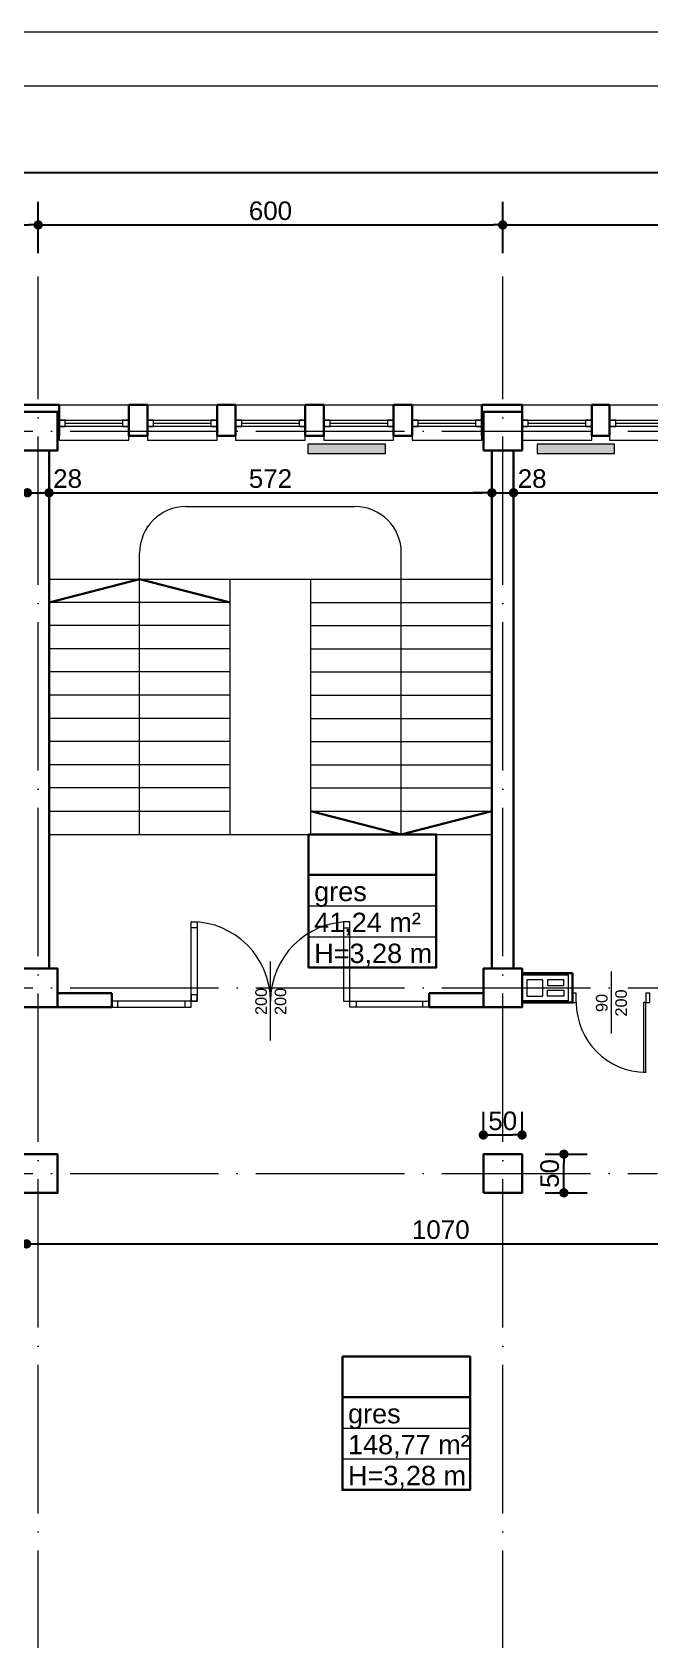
# Model space of a CAD drawing. Header units: millimetres. Extents: x 54 to 8480, y -22812 to 17434.
# Drawn here: x 4025 to 4823, y -2704 to -626 of the extents above; entities that cross this region are included whole.
import ezdxf

# ---------------------------------------------------------------- set-up
doc = ezdxf.new("R2010")
doc.units = ezdxf.units.MM
doc.linetypes.add('ACAD_ISO04W100', pattern=[30, 24, -3, 0, -3])
doc.layers.add('grzejniki', color=104, linetype='Continuous')
doc.layers.add('TABELKI PO UWAGACH', color=5, linetype='Continuous')
for name, color, linetype, lineweight in [('osie', 132, 'ACAD_ISO04W100', 0), ('PLATFORMA', 7, 'Continuous', 0), ('STOLARKA', 97, 'Continuous', 0), ('tabelki', 151, 'Continuous', 0), ('wymiary', 150, 'Continuous', 0)]:
    doc.layers.add(name, color=color, linetype=linetype, lineweight=lineweight)
doc.styles.get("Standard").update_dxf_attribs({"font": 'arial.ttf'})
doc.dimstyles.new('ISO-25', dxfattribs={"dimtxt": 24, "dimasz": 12, "dimexe": 30, "dimexo": 30, "dimgap": 6, "dimtad": 1, "dimdec": 0, "dimtxsty": 'Standard', "dimblk": 'DOT', "dimcen": 2.5, "dimadec": 0, "dimazin": 0, "dimtfac": 1, "dimtdec": 0, "dimtmove": 0, "dimatfit": 3, "dimldrblk": 'DOT', "dimfxl": 1, "dimarcsym": 0})

# ---------------------------------------------------------------- blocks, each defined once
blk = doc.blocks.new('A$C13771EA7')
at = {"color": 132, "linetype": 'ACAD_ISO04W100', "lineweight": 0, "ltscale": 8}
for p, q in [((2431, -2874), (2431, 166)), ((3031, -2874), (3031, 166)), ((-169, -34), (4311, -34)), ((-169, -754), (4311, -754)), ((-169, -994), (3231, -994))]:
    blk.add_line(p, q, dxfattribs=at)
blk = doc.blocks.new('A$C4DC22848')
at = {"layer": 'STOLARKA', "lineweight": 0}
for p, q in [((0, 0), (90, 0)), ((0, -40), (0, -46)), ((8, -24), (82, -24)), ((90, -46), (90, -40)), ((0, -46), (90, -46))]:
    blk.add_line(p, q, dxfattribs=at)
for points in [[(0, -20), (90, -20), (90, -28), (0, -28)], [(0, -28), (8, -28), (8, -20), (0, -20)], [(82, -28), (90, -28), (90, -20), (82, -20)]]:
    blk.add_lwpolyline(points, close=True, dxfattribs=at)
blk = doc.blocks.new('A$C540E3C36')
at = {"layer": 'STOLARKA', "lineweight": 0}
blk.add_line((275, -93.2), (275, 9.2), dxfattribs=at)
for points in [[(172.5, -42), (172.5, 60.5), (180.5, 60.5), (180.5, -42)], [(377.5, -42), (377.5, 60.5), (369.5, 60.5), (369.5, -42)], [(172.5, -42), (180.5, -42), (180.5, -34), (172.5, -34)], [(70, -50), (172.5, -50), (172.5, -42), (70, -42)], [(164.5, -50), (172.5, -50), (172.5, -42), (164.5, -42)], [(480, -50), (377.5, -50), (377.5, -42), (480, -42)], [(385.5, -50), (377.5, -50), (377.5, -42), (385.5, -42)]]:
    blk.add_lwpolyline(points, close=True, dxfattribs=at)
at = {"layer": 'STOLARKA', "color": 7, "lineweight": 0}
for points in [[(172.5, 60.5), (180.5, 60.5), (180.5, 52.5), (172.5, 52.5)], [(377.5, 60.5), (369.5, 60.5), (369.5, 52.5), (377.5, 52.5)], [(70, -50), (78, -50), (78, -42), (70, -42)], [(480, -50), (472, -50), (472, -42), (480, -42)]]:
    blk.add_lwpolyline(points, close=True, dxfattribs=at)
at = {"layer": 'STOLARKA', "lineweight": 0}
for centre, start, end in [((172.5, -42), 0, 90), ((377.5, -42), 90, 180)]:
    blk.add_arc(centre, 102.5, start, end, dxfattribs=at)
at = {"layer": 'STOLARKA', "lineweight": 0, "insert": (255.4, -79.7), "char_height": 15, "width": 74.399, "attachment_point": 1, "rotation": 90}
blk.add_mtext('\\pxqc;200\\P200', dxfattribs=at)
blk = doc.blocks.new('A$C1D836454')
at = {"color": 82, "lineweight": 0}
for points in [[(0, -16.5), (60, -16.5), (60, 16.5), (0, 16.5)], [(6, -10.5), (27, -10.5), (27, 10.5), (6, 10.5)], [(33, 3), (54, 3), (54, 10.5), (33, 10.5)], [(33, -3), (54, -3), (54, -10.5), (33, -10.5)]]:
    blk.add_lwpolyline(points, close=True, dxfattribs=at)
blk = doc.blocks.new('_Dot')
at = {"color": 0, "linetype": 'ByBlock', "lineweight": -2}
blk.add_line((-0.5, 0), (-1, 0), dxfattribs=at)
at = {"color": 0, "linetype": 'ByBlock', "lineweight": 0, "const_width": 0.5}
blk.add_lwpolyline([(-0.25, 0, 1), (0.25, 0, 1)], format="xyb", close=True, dxfattribs=at)
blk = doc.blocks.new('*D146')
at = {"layer": 'Defpoints', "color": 0, "linetype": 'Continuous', "lineweight": 0}
for p in [(4032.6, -874.8), (3432.6, -941.3), (4032.6, -941.3)]:
    blk.add_point(p, dxfattribs=at)
at = {"layer": 'wymiary', "color": 0, "linetype": 'Continuous', "lineweight": -2}
for p, q in [((3432.6, -911.3), (3432.6, -844.8)), ((4032.6, -911.3), (4032.6, -844.8)), ((3444.6, -874.8), (4020.6, -874.8))]:
    blk.add_line(p, q, dxfattribs=at)
at = {"layer": 'wymiary', "color": 0, "linetype": 'Continuous', "lineweight": -2, "xscale": 12, "yscale": 12, "zscale": 12, "rotation": 180}
blk.add_blockref('_Dot', (3432.6, -874.8), dxfattribs=at)
at = {"layer": 'wymiary', "color": 0, "linetype": 'Continuous', "lineweight": -2, "xscale": 12, "yscale": 12, "zscale": 12}
blk.add_blockref('_Dot', (4032.6, -874.8), dxfattribs=at)
at = {"layer": 'wymiary', "color": 0, "linetype": 'Continuous', "lineweight": 0, "insert": (3732.6, -856.6), "char_height": 24, "attachment_point": 5}
blk.add_mtext('600', dxfattribs=at)
blk = doc.blocks.new('*D147')
at = {"layer": 'Defpoints', "color": 0, "linetype": 'Continuous', "lineweight": 0}
for p in [(4632.6, -874.8), (4032.6, -941.3), (4632.6, -941.3)]:
    blk.add_point(p, dxfattribs=at)
at = {"layer": 'wymiary', "color": 0, "linetype": 'Continuous', "lineweight": -2}
for p, q in [((4032.6, -911.3), (4032.6, -844.8)), ((4632.6, -911.3), (4632.6, -844.8)), ((4044.6, -874.8), (4620.6, -874.8))]:
    blk.add_line(p, q, dxfattribs=at)
at = {"layer": 'wymiary', "color": 0, "linetype": 'Continuous', "lineweight": -2, "xscale": 12, "yscale": 12, "zscale": 12, "rotation": 180}
blk.add_blockref('_Dot', (4032.6, -874.8), dxfattribs=at)
at = {"layer": 'wymiary', "color": 0, "linetype": 'Continuous', "lineweight": -2, "xscale": 12, "yscale": 12, "zscale": 12}
blk.add_blockref('_Dot', (4632.6, -874.8), dxfattribs=at)
at = {"layer": 'wymiary', "color": 0, "linetype": 'Continuous', "lineweight": 0, "insert": (4332.6, -856.6), "char_height": 24, "attachment_point": 5}
blk.add_mtext('600', dxfattribs=at)
blk = doc.blocks.new('*D148')
at = {"layer": 'Defpoints', "color": 0, "linetype": 'Continuous', "lineweight": 0}
for p in [(5112.6, -874.8), (4632.6, -941.3), (5112.6, -941.3)]:
    blk.add_point(p, dxfattribs=at)
at = {"layer": 'wymiary', "color": 0, "linetype": 'Continuous', "lineweight": -2}
for p, q in [((4632.6, -911.3), (4632.6, -844.8)), ((5112.6, -911.3), (5112.6, -844.8)), ((4644.6, -874.8), (5100.6, -874.8))]:
    blk.add_line(p, q, dxfattribs=at)
at = {"layer": 'wymiary', "color": 0, "linetype": 'Continuous', "lineweight": -2, "xscale": 12, "yscale": 12, "zscale": 12, "rotation": 180}
blk.add_blockref('_Dot', (4632.6, -874.8), dxfattribs=at)
at = {"layer": 'wymiary', "color": 0, "linetype": 'Continuous', "lineweight": -2, "xscale": 12, "yscale": 12, "zscale": 12}
blk.add_blockref('_Dot', (5112.6, -874.8), dxfattribs=at)
at = {"layer": 'wymiary', "color": 0, "linetype": 'Continuous', "lineweight": 0, "insert": (4872.6, -856.6), "char_height": 24, "attachment_point": 5}
blk.add_mtext('480', dxfattribs=at)
blk = doc.blocks.new('*D141')
at = {"layer": 'Defpoints', "color": 0, "linetype": 'Continuous', "lineweight": 0}
for p in [(5743.6, -807.2), (1601.6, -1107.3), (5743.6, -1107.3)]:
    blk.add_point(p, dxfattribs=at)
at = {"layer": 'wymiary', "color": 0, "linetype": 'Continuous', "lineweight": -2}
for p, q in [((1601.6, -1077.3), (1601.6, -777.2)), ((5743.6, -1077.3), (5743.6, -777.2)), ((1613.6, -807.2), (5731.6, -807.2))]:
    blk.add_line(p, q, dxfattribs=at)
at = {"layer": 'wymiary', "color": 0, "linetype": 'Continuous', "lineweight": -2, "xscale": 12, "yscale": 12, "zscale": 12, "rotation": 180}
blk.add_blockref('_Dot', (1601.6, -807.2), dxfattribs=at)
at = {"layer": 'wymiary', "color": 0, "linetype": 'Continuous', "lineweight": -2, "xscale": 12, "yscale": 12, "zscale": 12}
blk.add_blockref('_Dot', (5743.6, -807.2), dxfattribs=at)
at = {"layer": 'wymiary', "color": 0, "linetype": 'Continuous', "lineweight": 0, "insert": (3672.6, -789.1), "char_height": 24, "attachment_point": 5}
blk.add_mtext('4142', dxfattribs=at)
blk = doc.blocks.new('*D382')
at = {"layer": 'Defpoints', "color": 0, "linetype": 'Continuous', "lineweight": 0}
for p in [(4018.6, -1221.1), (4046.6, -1221.1), (4046.6, -1221.1)]:
    blk.add_point(p, dxfattribs=at)
at = {"layer": 'wymiary', "color": 0, "linetype": 'Continuous', "lineweight": -2}
for p, q in [((4006.6, -1221.1), (3994.6, -1221.1)), ((4018.6, -1221.1), (4046.6, -1221.1)), ((4058.6, -1221.1), (4070.6, -1221.1))]:
    blk.add_line(p, q, dxfattribs=at)
at = {"layer": 'wymiary', "color": 0, "linetype": 'Continuous', "lineweight": -2, "xscale": 12, "yscale": 12, "zscale": 12}
blk.add_blockref('_Dot', (4018.6, -1221.1), dxfattribs=at)
at = {"layer": 'wymiary', "color": 0, "linetype": 'Continuous', "lineweight": -2, "xscale": 12, "yscale": 12, "zscale": 12, "rotation": 180}
blk.add_blockref('_Dot', (4046.6, -1221.1), dxfattribs=at)
at = {"layer": 'wymiary', "color": 0, "linetype": 'Continuous', "lineweight": 0, "insert": (4070.6, -1202.9), "char_height": 24, "attachment_point": 5}
blk.add_mtext('28', dxfattribs=at)
blk = doc.blocks.new('*D383')
at = {"layer": 'Defpoints', "color": 0, "linetype": 'Continuous', "lineweight": 0}
for p in [(4046.6, -1221.1), (4618.6, -1221.1), (4618.6, -1221.1)]:
    blk.add_point(p, dxfattribs=at)
at = {"layer": 'wymiary', "color": 0, "linetype": 'Continuous', "lineweight": -2}
blk.add_line((4058.6, -1221.1), (4606.6, -1221.1), dxfattribs=at)
at = {"layer": 'wymiary', "color": 0, "linetype": 'Continuous', "lineweight": -2, "xscale": 12, "yscale": 12, "zscale": 12, "rotation": 180}
blk.add_blockref('_Dot', (4046.6, -1221.1), dxfattribs=at)
at = {"layer": 'wymiary', "color": 0, "linetype": 'Continuous', "lineweight": -2, "xscale": 12, "yscale": 12, "zscale": 12}
blk.add_blockref('_Dot', (4618.6, -1221.1), dxfattribs=at)
at = {"layer": 'wymiary', "color": 0, "linetype": 'Continuous', "lineweight": 0, "insert": (4332.6, -1202.9), "char_height": 24, "attachment_point": 5}
blk.add_mtext('572', dxfattribs=at)
blk = doc.blocks.new('*D384')
at = {"layer": 'Defpoints', "color": 0, "linetype": 'Continuous', "lineweight": 0}
for p in [(4618.6, -1221.1), (4646.6, -1221.1), (4646.6, -1221.1)]:
    blk.add_point(p, dxfattribs=at)
at = {"layer": 'wymiary', "color": 0, "linetype": 'Continuous', "lineweight": -2}
for p, q in [((4606.6, -1221.1), (4594.6, -1221.1)), ((4618.6, -1221.1), (4646.6, -1221.1)), ((4658.6, -1221.1), (4670.6, -1221.1))]:
    blk.add_line(p, q, dxfattribs=at)
at = {"layer": 'wymiary', "color": 0, "linetype": 'Continuous', "lineweight": -2, "xscale": 12, "yscale": 12, "zscale": 12}
blk.add_blockref('_Dot', (4618.6, -1221.1), dxfattribs=at)
at = {"layer": 'wymiary', "color": 0, "linetype": 'Continuous', "lineweight": -2, "xscale": 12, "yscale": 12, "zscale": 12, "rotation": 180}
blk.add_blockref('_Dot', (4646.6, -1221.1), dxfattribs=at)
at = {"layer": 'wymiary', "color": 0, "linetype": 'Continuous', "lineweight": 0, "insert": (4670.6, -1202.9), "char_height": 24, "attachment_point": 5}
blk.add_mtext('28', dxfattribs=at)
blk = doc.blocks.new('*D385')
at = {"layer": 'Defpoints', "color": 0, "linetype": 'Continuous', "lineweight": 0}
for p in [(4646.6, -1221.1), (5703.6, -1221.1), (5703.6, -1221.1)]:
    blk.add_point(p, dxfattribs=at)
at = {"layer": 'wymiary', "color": 0, "linetype": 'Continuous', "lineweight": -2}
blk.add_line((4658.6, -1221.1), (5691.6, -1221.1), dxfattribs=at)
at = {"layer": 'wymiary', "color": 0, "linetype": 'Continuous', "lineweight": -2, "xscale": 12, "yscale": 12, "zscale": 12, "rotation": 180}
blk.add_blockref('_Dot', (4646.6, -1221.1), dxfattribs=at)
at = {"layer": 'wymiary', "color": 0, "linetype": 'Continuous', "lineweight": -2, "xscale": 12, "yscale": 12, "zscale": 12}
blk.add_blockref('_Dot', (5703.6, -1221.1), dxfattribs=at)
at = {"layer": 'wymiary', "color": 0, "linetype": 'Continuous', "lineweight": 0, "insert": (5175.1, -1202.9), "char_height": 24, "attachment_point": 5}
blk.add_mtext('1057', dxfattribs=at)
blk = doc.blocks.new('*D630')
at = {"layer": 'Defpoints', "color": 0, "linetype": 'Continuous', "lineweight": 0}
for p in [(4017.6, -2192.3), (5087.6, -2192.3), (5087.6, -2192.3)]:
    blk.add_point(p, dxfattribs=at)
at = {"layer": 'wymiary', "color": 0, "linetype": 'Continuous', "lineweight": -2}
blk.add_line((4029.6, -2192.3), (5075.6, -2192.3), dxfattribs=at)
at = {"layer": 'wymiary', "color": 0, "linetype": 'Continuous', "lineweight": -2, "xscale": 12, "yscale": 12, "zscale": 12, "rotation": 180}
blk.add_blockref('_Dot', (4017.6, -2192.3), dxfattribs=at)
at = {"layer": 'wymiary', "color": 0, "linetype": 'Continuous', "lineweight": -2, "xscale": 12, "yscale": 12, "zscale": 12}
blk.add_blockref('_Dot', (5087.6, -2192.3), dxfattribs=at)
at = {"layer": 'wymiary', "color": 0, "linetype": 'Continuous', "lineweight": 0, "insert": (4552.6, -2174), "char_height": 24, "attachment_point": 5}
blk.add_mtext('1070', dxfattribs=at)
blk = doc.blocks.new('A$C508466D2')
at = {"layer": 'grzejniki', "linetype": 'Continuous', "lineweight": 0}
blk.add_hatch(color=256, dxfattribs=at).paths.add_polyline_path([(-50, -12), (50, -12), (50, 0), (-50, 0)])
blk.add_lwpolyline([(-50, -12), (50, -12), (50, 0), (-50, 0)], close=True, dxfattribs=at)
blk = doc.blocks.new('*D800')
at = {"layer": 'Defpoints', "color": 0, "linetype": 'Continuous', "lineweight": 0}
for p in [(4657.6, -2051.5), (4607.6, -2076.3), (4657.6, -2076.3)]:
    blk.add_point(p, dxfattribs=at)
at = {"layer": 'wymiary', "color": 0, "linetype": 'Continuous', "lineweight": -2}
for p, q in [((4607.6, -2046.3), (4607.6, -2021.5)), ((4657.6, -2046.3), (4657.6, -2021.5)), ((4619.6, -2051.5), (4645.6, -2051.5))]:
    blk.add_line(p, q, dxfattribs=at)
at = {"layer": 'wymiary', "color": 0, "linetype": 'Continuous', "lineweight": -2, "xscale": 12, "yscale": 12, "zscale": 12, "rotation": 180}
blk.add_blockref('_Dot', (4607.6, -2051.5), dxfattribs=at)
at = {"layer": 'wymiary', "color": 0, "linetype": 'Continuous', "lineweight": -2, "xscale": 12, "yscale": 12, "zscale": 12}
blk.add_blockref('_Dot', (4657.6, -2051.5), dxfattribs=at)
at = {"layer": 'wymiary', "color": 0, "linetype": 'Continuous', "lineweight": 0, "insert": (4632.6, -2033.3), "char_height": 24, "attachment_point": 5}
blk.add_mtext('50', dxfattribs=at)
blk = doc.blocks.new('*D801')
at = {"layer": 'Defpoints', "color": 0, "linetype": 'Continuous', "lineweight": 0}
for p in [(4657.6, -2076.3), (4711.6, -2076.3), (4657.6, -2126.3)]:
    blk.add_point(p, dxfattribs=at)
at = {"layer": 'wymiary', "color": 0, "linetype": 'Continuous', "lineweight": -2}
for p, q in [((4687.6, -2076.3), (4741.6, -2076.3)), ((4711.6, -2114.3), (4711.6, -2088.3)), ((4687.6, -2126.3), (4741.6, -2126.3))]:
    blk.add_line(p, q, dxfattribs=at)
at = {"layer": 'wymiary', "color": 0, "linetype": 'Continuous', "lineweight": -2, "xscale": 12, "yscale": 12, "zscale": 12}
for p, rotation in [((4711.6, -2076.3), 90), ((4711.6, -2126.3), 270)]:
    blk.add_blockref('_Dot', p, dxfattribs=dict(at, rotation=rotation))
at = {"layer": 'wymiary', "color": 0, "linetype": 'Continuous', "lineweight": 0, "insert": (4693.3, -2101.3), "char_height": 24, "attachment_point": 5, "rotation": 90}
blk.add_mtext('50', dxfattribs=at)

msp = doc.modelspace()

# ---------------------------------------------------------------- linework, layer by layer
at = {"lineweight": 30}
for p, q in [((4005.6, -1107.3), (4059.6, -1107.3)), ((4059.6, -1147.3), (4059.6, -1107.3)), ((4149.6, -1147.3), (4149.6, -1107.3)), ((4149.6, -1107.3), (4173.6, -1107.3)), ((4173.6, -1147.3), (4173.6, -1107.3)), ((4263.6, -1107.3), (4287.6, -1107.3)), ((4263.6, -1147.3), (4263.6, -1107.3)), ((4287.6, -1147.3), (4287.6, -1107.3)), ((4377.6, -1107.3), (4401.6, -1107.3)), ((4377.6, -1147.3), (4377.6, -1107.3)), ((4401.6, -1147.3), (4401.6, -1107.3)), ((4491.6, -1107.3), (4515.6, -1107.3)), ((4491.6, -1147.3), (4491.6, -1107.3)), ((4515.6, -1147.3), (4515.6, -1107.3)), ((4605.6, -1147.3), (4605.6, -1107.3)), ((4657.6, -1107.3), (4605.6, -1107.3)), ((4657.6, -1147.3), (4657.6, -1107.3)), ((4747.6, -1147.3), (4747.6, -1107.3)), ((4747.6, -1107.3), (4770.6, -1107.3)), ((4770.6, -1147.3), (4770.6, -1107.3)), ((4059.6, -1147.3), (4057.6, -1147.3)), ((4149.6, -1147.3), (4173.6, -1147.3)), ((4263.6, -1147.3), (4287.6, -1147.3)), ((4377.6, -1147.3), (4401.6, -1147.3)), ((4491.6, -1147.3), (4515.6, -1147.3)), ((4605.6, -1147.3), (4607.6, -1147.3)), ((4747.6, -1147.3), (4770.6, -1147.3)), ((4046.6, -1836.3), (4046.6, -1166.3)), ((4618.6, -1166.3), (4618.6, -1836.3)), ((4646.6, -1166.3), (4646.6, -1836.3)), ((4163.6, -1332.8), (4046.6, -1362.8)), ((4163.6, -1332.8), (4280.6, -1362.8)), ((4501.6, -1662.8), (4384.6, -1632.8)), ((4501.6, -1662.8), (4618.6, -1632.8)), ((4722.6, -1842.3), (4657.6, -1842.3)), ((4722.6, -1880.3), (4722.6, -1842.3)), ((4127.6, -1868.3), (4057.6, -1868.3)), ((4127.6, -1886.3), (4127.6, -1868.3)), ((4537.6, -1886.3), (4537.6, -1868.3)), ((4537.6, -1868.3), (4607.6, -1868.3)), ((4057.6, -1886.3), (4127.6, -1886.3)), ((4607.6, -1886.3), (4537.6, -1886.3)), ((4722.6, -1880.3), (4657.6, -1880.3))]:
    msp.add_line(p, q, dxfattribs=at)
at = {"lineweight": 0}
for p, q in [((4223.6, -1238.8), (4441.6, -1238.8)), ((4163.6, -1662.8), (4163.6, -1298.8)), ((4501.6, -1662.8), (4501.6, -1298.8)), ((4046.6, -1332.8), (4618.6, -1332.8)), ((4280.6, -1662.8), (4280.6, -1333.4)), ((4384.6, -1662.8), (4384.6, -1333.4)), ((4280.6, -1362.8), (4046.6, -1362.8)), ((4384.6, -1362.8), (4618.6, -1362.8)), ((4280.6, -1392.8), (4046.6, -1392.8)), ((4384.6, -1392.8), (4618.6, -1392.8)), ((4280.6, -1422.8), (4046.6, -1422.8)), ((4384.6, -1422.8), (4618.6, -1422.8)), ((4280.6, -1452.8), (4046.6, -1452.8)), ((4384.6, -1452.8), (4618.6, -1452.8)), ((4280.6, -1482.8), (4046.6, -1482.8)), ((4384.6, -1482.8), (4618.6, -1482.8)), ((4280.6, -1512.8), (4046.6, -1512.8)), ((4384.6, -1512.8), (4618.6, -1512.8)), ((4280.6, -1542.8), (4046.6, -1542.8)), ((4384.6, -1542.8), (4618.6, -1542.8)), ((4280.6, -1572.8), (4046.6, -1572.8)), ((4384.6, -1572.8), (4618.6, -1572.8)), ((4280.6, -1602.8), (4046.6, -1602.8)), ((4384.6, -1602.8), (4618.6, -1602.8)), ((4046.6, -1632.8), (4280.6, -1632.8)), ((4384.6, -1632.8), (4618.6, -1632.8)), ((4046.6, -1662.8), (4618.6, -1662.8))]:
    msp.add_line(p, q, dxfattribs=at)
at = {"lineweight": 30}
for points in [[(4007.6, -1166.3), (4057.6, -1166.3), (4057.6, -1116.3), (4007.6, -1116.3)], [(4607.6, -1166.3), (4657.6, -1166.3), (4657.6, -1116.3), (4607.6, -1116.3)], [(4007.6, -1886.3), (4057.6, -1886.3), (4057.6, -1836.3), (4007.6, -1836.3)], [(4607.6, -1886.3), (4657.6, -1886.3), (4657.6, -1836.3), (4607.6, -1836.3)], [(4007.6, -2126.3), (4057.6, -2126.3), (4057.6, -2076.3), (4007.6, -2076.3)], [(4607.6, -2126.3), (4657.6, -2126.3), (4657.6, -2076.3), (4607.6, -2076.3)]]:
    msp.add_lwpolyline(points, close=True, dxfattribs=at)
at = {"lineweight": 0}
for centre, start, end in [((4223.6, -1298.8), 90, 180), ((4441.6, -1298.8), 0, 90)]:
    msp.add_arc(centre, 60, start, end, dxfattribs=at)
at = {"layer": 'PLATFORMA', "color": 7, "lineweight": 0}
for points in [[(917.8, -4360.5), (7011.6, -4360.5), (7011.6, -625.5), (917.8, -625.5)], [(1301.6, -4290.5), (6941.6, -4290.5), (6941.6, -695.5), (1301.6, -695.5)]]:
    msp.add_lwpolyline(points, close=True, dxfattribs=at)
at = {"layer": 'STOLARKA', "lineweight": 0}
msp.add_line((4772.6, -1840.3), (4772.6, -1920.3), dxfattribs=at)
for points in [[(4727.6, -1868.3), (4722.6, -1868.3), (4722.6, -1880.3), (4727.6, -1880.3)], [(4822.6, -1868.3), (4817.6, -1868.3), (4817.6, -1880.3), (4822.6, -1880.3)], [(4817.6, -1880.3), (4814.6, -1880.3), (4814.6, -1970.3), (4817.6, -1970.3)]]:
    msp.add_lwpolyline(points, close=True, dxfattribs=at)
msp.add_arc((4817.6, -1880.3), 90, 180, 270, dxfattribs=at)
at = {"layer": 'TABELKI PO UWAGACH', "color": 30, "linetype": 'Continuous', "lineweight": 30}
for p, q in [((4381.9, -1715.1), (4546.8, -1715.1)), ((4425.6, -2390.4), (4590.5, -2390.4))]:
    msp.add_line(p, q, dxfattribs=at)
at = {"layer": 'TABELKI PO UWAGACH', "color": 30, "linetype": 'Continuous', "lineweight": 0}
for p, q in [((4381.9, -1755.1), (4546.8, -1755.1)), ((4381.9, -1795.1), (4546.8, -1795.1)), ((4425.6, -2430.4), (4590.5, -2430.4)), ((4425.6, -2470.4), (4590.5, -2470.4))]:
    msp.add_line(p, q, dxfattribs=at)
at = {"layer": 'TABELKI PO UWAGACH', "color": 30, "linetype": 'Continuous', "lineweight": 30}
for points in [[(4381.9, -1662.8), (4546.8, -1662.8), (4546.8, -1835.1), (4381.9, -1835.1)], [(4425.6, -2338), (4590.5, -2338), (4590.5, -2510.4), (4425.6, -2510.4)]]:
    msp.add_lwpolyline(points, close=True, dxfattribs=at)

# ---------------------------------------------------------------- block references
at = {"color": 7, "lineweight": 30}
for name, p in [('A$C540E3C36', (4057.6, -1836.3)), ('A$C1D836454', (4657.6, -1861.3))]:
    msp.add_blockref(name, p, dxfattribs=at)
at = {"layer": 'grzejniki', "linetype": 'Continuous', "lineweight": 0}
for p in [(4431, -1158.3), (4727.1, -1158.3)]:
    msp.add_blockref('A$C508466D2', p, dxfattribs=at)
at = {"layer": 'osie', "lineweight": 30}
msp.add_blockref('A$C13771EA7', (1601.6, -1107.3), dxfattribs=at)
at = {"layer": 'STOLARKA', "lineweight": 30}
for p in [(4059.6, -1107.3), (4173.6, -1107.3), (4287.6, -1107.3), (4401.6, -1107.3), (4515.6, -1107.3), (4657.6, -1107.3), (4770.6, -1107.3)]:
    msp.add_blockref('A$C4DC22848', p, dxfattribs=at)

# ---------------------------------------------------------------- texts
at = {"layer": 'STOLARKA', "lineweight": 0, "insert": (4753, -1918), "char_height": 15, "width": 74.399, "attachment_point": 1, "rotation": 90}
msp.add_mtext('\\pxqc;90\\P200', dxfattribs=at)
at = {"layer": 'tabelki', "color": 5, "linetype": 'Continuous', "lineweight": 0, "char_height": 25, "attachment_point": 1}
for s, insert, width in [('\\pxql;gres', (4389.1, -1724.1), 194.396), ('\\pxql;41,24 m²', (4389.1, -1764.1), 160.906), ('\\pxql;H=3,28 m', (4389.1, -1804.1), 182.523), ('\\pxql;gres', (4432.8, -2399.3), 194.396), ('\\pxql;148,77 m²', (4432.8, -2439.3), 160.906), ('\\pxql;H=3,28 m', (4432.8, -2479.3), 182.523)]:
    msp.add_mtext(s, dxfattribs=dict(at, insert=insert, width=width))

# ---------------------------------------------------------------- dimensions: what is measured, and where the dimension line sits
at = {"layer": 'wymiary', "linetype": 'Continuous', "lineweight": 0}
for base, p1, p2, picture, middle in [((5743.6, -807.2), (1601.6, -1107.3), (5743.6, -1107.3), '*D141', (3672.6, -789.1)), ((4657.6, -2051.5), (4607.6, -2076.3), (4657.6, -2076.3), '*D800', (4632.6, -2033.3)), ((5087.6, -2192.3), (4017.6, -2192.3), (5087.6, -2192.3), '*D630', (4552.6, -2174))]:
    dim = msp.add_linear_dim(base=base, p1=p1, p2=p2, dimstyle='ISO-25', dxfattribs=at)
    dim.commit()
    dim.dimension.update_dxf_attribs({"geometry": picture, "text_midpoint": middle})
for base, p1, p2, picture, middle in [((4032.6, -874.8), (3432.6, -941.3), (4032.6, -941.3), '*D146', (3732.6, -856.6)), ((4632.6, -874.8), (4032.6, -941.3), (4632.6, -941.3), '*D147', (4332.6, -856.6)), ((5112.6, -874.8), (4632.6, -941.3), (5112.6, -941.3), '*D148', (4872.6, -856.6)), ((4618.6, -1221.1), (4046.6, -1221.1), (4618.6, -1221.1), '*D383', (4332.6, -1202.9)), ((5703.6, -1221.1), (4646.6, -1221.1), (5703.6, -1221.1), '*D385', (5175.1, -1202.9))]:
    dim = msp.add_linear_dim(base=base, p1=p1, p2=p2, dimstyle='ISO-25', override={"dimtmove": 1}, dxfattribs=at)
    dim.commit()
    dim.dimension.update_dxf_attribs({"geometry": picture, "text_midpoint": middle})
for base, p1, p2, picture, middle in [((4046.6, -1221.1), (4018.6, -1221.1), (4046.6, -1221.1), '*D382', (4070.6, -1221.1)), ((4646.6, -1221.1), (4618.6, -1221.1), (4646.6, -1221.1), '*D384', (4670.6, -1221.1))]:
    dim = msp.add_linear_dim(base=base, p1=p1, p2=p2, dimstyle='ISO-25', override={"dimtmove": 1}, dxfattribs=at)
    dim.commit()
    dim.dimension.update_dxf_attribs({"geometry": picture, "text_midpoint": middle, "dimtype": 160})
dim = msp.add_linear_dim(base=(4711.6, -2076.3), p1=(4657.6, -2126.3), p2=(4657.6, -2076.3), angle=90, dimstyle='ISO-25', dxfattribs=at)
dim.commit()
dim.dimension.update_dxf_attribs({"geometry": '*D801', "text_midpoint": (4693.3, -2101.3)})

doc.saveas('drawing.dxf')
